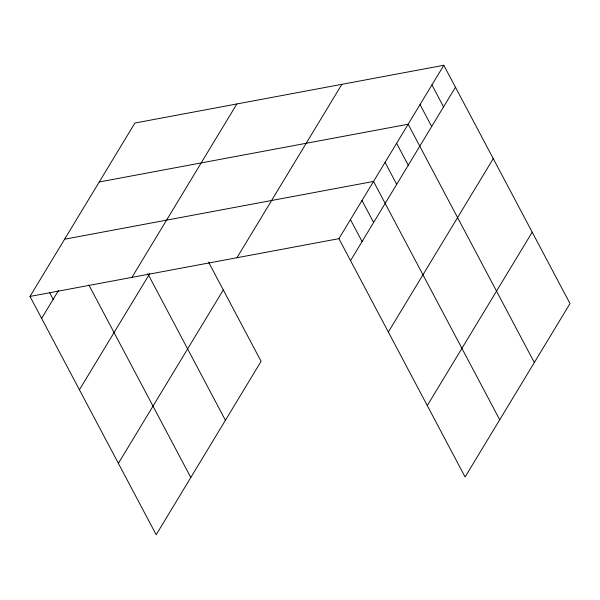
<?xml version="1.0" encoding="UTF-8"?>
<svg xmlns="http://www.w3.org/2000/svg" width="600" height="600" viewBox="0 0 600 600"><rect width="100%" height="100%" fill="white"/><g stroke="black" fill="none" stroke-linecap="round" stroke-linejoin="round"><path stroke-width="0.9" d="M208.575 262.155L261.09 361.335L156.18 534.735L30 296.43L134.91 123.023L443.82 65.265L570 303.57L465.09 476.978L338.91 238.665L443.82 65.265M41.633 318.397L58.463 290.58M131.94 277.365L236.85 103.965M79.433 389.79L149.625 273.772M236.97 257.73L341.88 84.323M118.38 463.342L223.29 289.942M350.543 260.632L455.452 87.233M388.342 332.025L493.252 158.625M427.29 405.585L532.2 232.178M99.24 181.98L408.15 124.222L534.33 362.528M64.62 239.205L373.53 181.44L499.71 419.752M30 296.43L338.91 238.665M431.933 84.915L443.565 106.882M420.045 104.565L431.67 126.532M396.615 143.295L408.24 165.262M385.072 162.368L396.705 184.335M361.995 200.52L373.62 222.487M350.452 219.593L362.085 241.56M147.803 273.697L225.42 420.293M88.852 284.97L190.8 477.518M49.725 292.815L53.168 299.325"/></g></svg>
